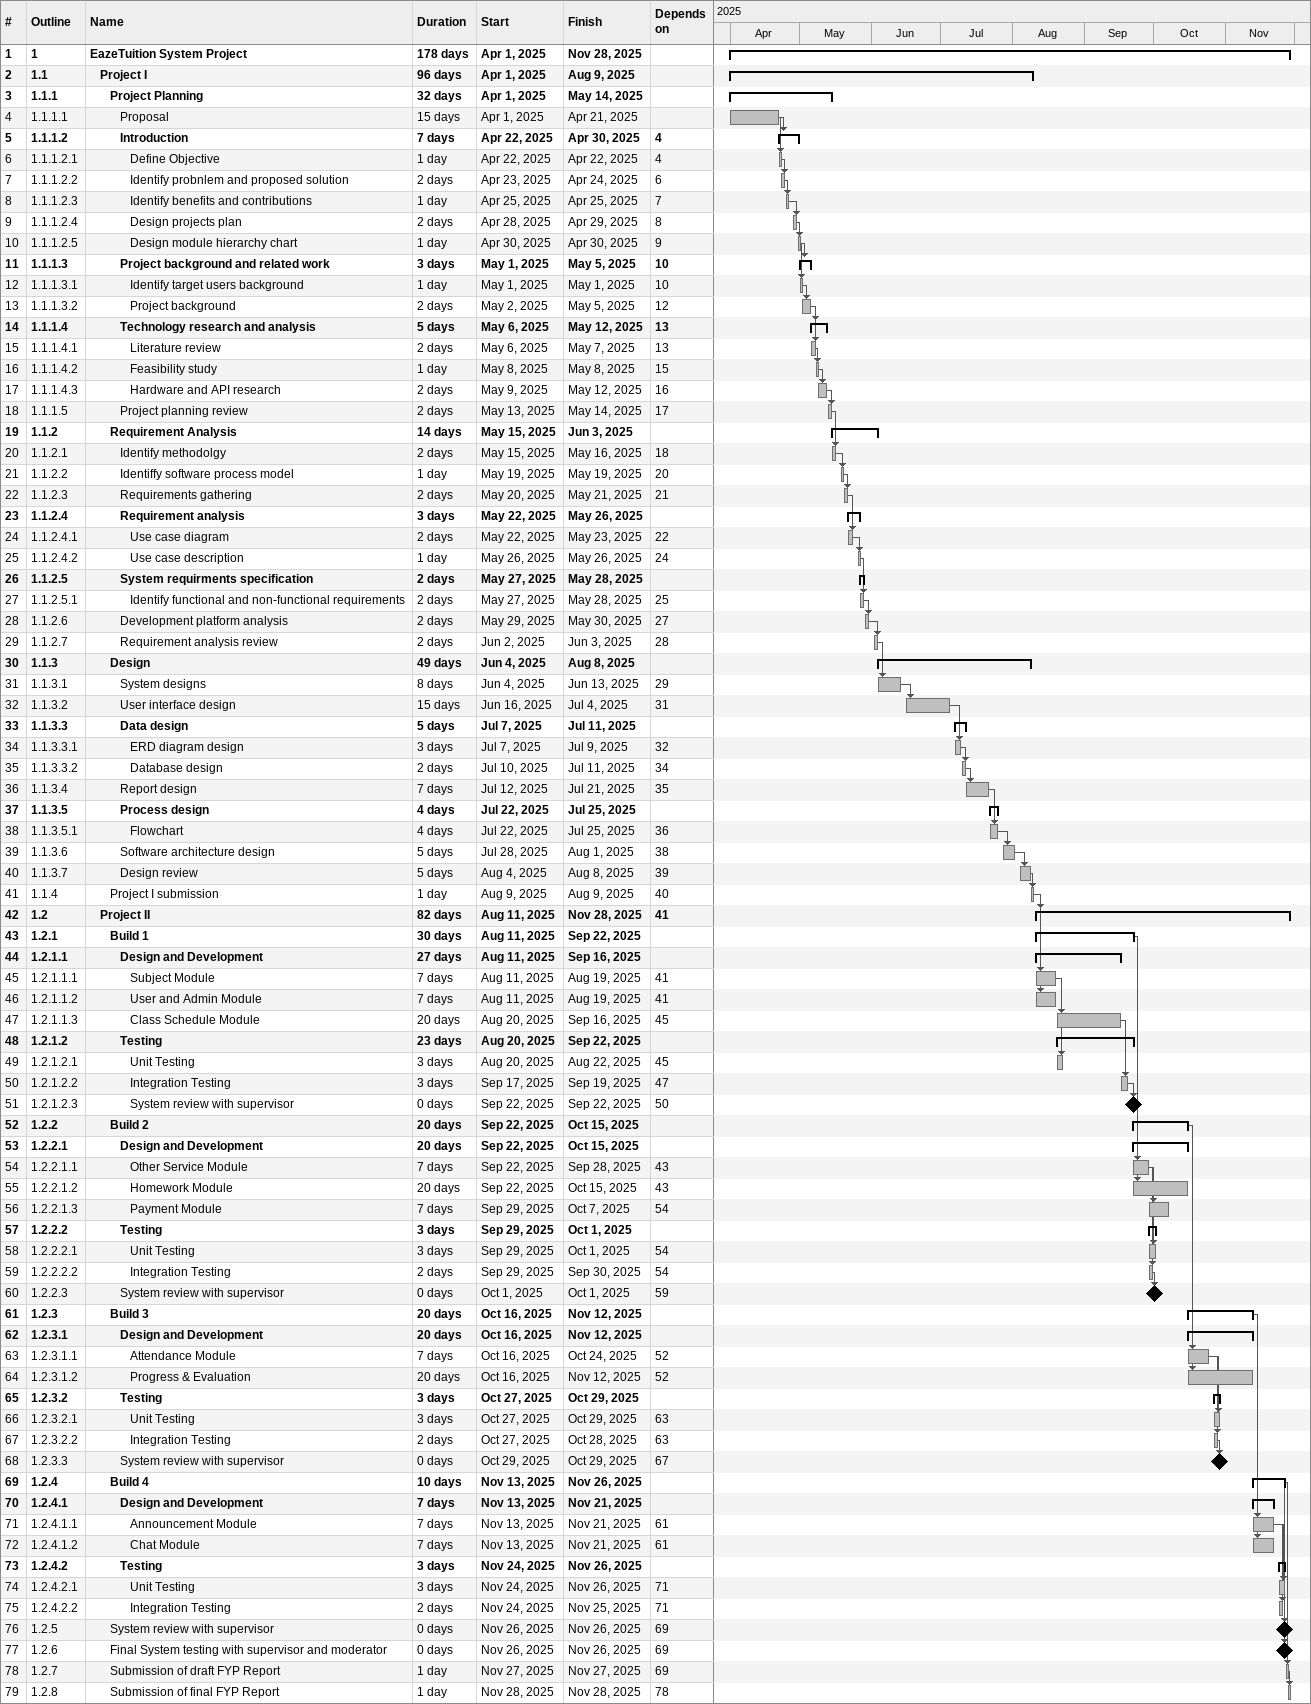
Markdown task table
| ID | WBS | Task | Duration | Start | Finish | Predecessors |
|---|---|---|---|---|---|---|
| 1 | 1 | **EazeTuition System Project** | 178d | 2025-04-01 | 2025-11-28 |  |
| 2 | 1.1 | **Project I** | 96d | 2025-04-01 | 2025-08-09 |  |
| 3 | 1.1.1 | **Project Planning** | 32d | 2025-04-01 | 2025-05-14 |  |
| 4 | 1.1.1.1 | Proposal | 15d | 2025-04-01 | 2025-04-21 |  |
| 5 | 1.1.1.2 | **Introduction** | 7d | 2025-04-22 | 2025-04-30 | 4 |
| 6 | 1.1.1.2.1 | Define Objective | 1d | 2025-04-22 | 2025-04-22 | 4 |
| 7 | 1.1.1.2.2 | Identify probnlem and proposed solution | 2d | 2025-04-23 | 2025-04-24 | 6 |
| 8 | 1.1.1.2.3 | Identify benefits and contributions | 1d | 2025-04-25 | 2025-04-25 | 7 |
| 9 | 1.1.1.2.4 | Design projects plan | 2d | 2025-04-28 | 2025-04-29 | 8 |
| 10 | 1.1.1.2.5 | Design module hierarchy chart | 1d | 2025-04-30 | 2025-04-30 | 9 |
| 11 | 1.1.1.3 | **Project background and related work** | 3d | 2025-05-01 | 2025-05-05 | 10 |
| 12 | 1.1.1.3.1 | Identify target users background | 1d | 2025-05-01 | 2025-05-01 | 10 |
| 13 | 1.1.1.3.2 | Project background | 2d | 2025-05-02 | 2025-05-05 | 12 |
| 14 | 1.1.1.4 | **Technology research and analysis** | 5d | 2025-05-06 | 2025-05-12 | 13 |
| 15 | 1.1.1.4.1 | Literature review | 2d | 2025-05-06 | 2025-05-07 | 13 |
| 16 | 1.1.1.4.2 | Feasibility study | 1d | 2025-05-08 | 2025-05-08 | 15 |
| 17 | 1.1.1.4.3 | Hardware and API research | 2d | 2025-05-09 | 2025-05-12 | 16 |
| 18 | 1.1.1.5 | Project planning review | 2d | 2025-05-13 | 2025-05-14 | 17 |
| 19 | 1.1.2 | **Requirement Analysis** | 14d | 2025-05-15 | 2025-06-03 |  |
| 20 | 1.1.2.1 | Identify methodolgy | 2d | 2025-05-15 | 2025-05-16 | 18 |
| 21 | 1.1.2.2 | Identiffy software process model | 1d | 2025-05-19 | 2025-05-19 | 20 |
| 22 | 1.1.2.3 | Requirements gathering | 2d | 2025-05-20 | 2025-05-21 | 21 |
| 23 | 1.1.2.4 | **Requirement analysis** | 3d | 2025-05-22 | 2025-05-26 |  |
| 24 | 1.1.2.4.1 | Use case diagram | 2d | 2025-05-22 | 2025-05-23 | 22 |
| 25 | 1.1.2.4.2 | Use case description | 1d | 2025-05-26 | 2025-05-26 | 24 |
| 26 | 1.1.2.5 | **System requirments specification** | 2d | 2025-05-27 | 2025-05-28 |  |
| 27 | 1.1.2.5.1 | Identify functional and non-functional requirements | 2d | 2025-05-27 | 2025-05-28 | 25 |
| 28 | 1.1.2.6 | Development platform analysis | 2d | 2025-05-29 | 2025-05-30 | 27 |
| 29 | 1.1.2.7 | Requirement analysis review | 2d | 2025-06-02 | 2025-06-03 | 28 |
| 30 | 1.1.3 | **Design** | 49d | 2025-06-04 | 2025-08-08 |  |
| 31 | 1.1.3.1 | System designs | 8d | 2025-06-04 | 2025-06-13 | 29 |
| 32 | 1.1.3.2 | User interface design | 15d | 2025-06-16 | 2025-07-04 | 31 |
| 33 | 1.1.3.3 | **Data design** | 5d | 2025-07-07 | 2025-07-11 |  |
| 34 | 1.1.3.3.1 | ERD diagram design | 3d | 2025-07-07 | 2025-07-09 | 32 |
| 35 | 1.1.3.3.2 | Database design | 2d | 2025-07-10 | 2025-07-11 | 34 |
| 36 | 1.1.3.4 | Report design | 7d | 2025-07-12 | 2025-07-21 | 35 |
| 37 | 1.1.3.5 | **Process design** | 4d | 2025-07-22 | 2025-07-25 |  |
| 38 | 1.1.3.5.1 | Flowchart | 4d | 2025-07-22 | 2025-07-25 | 36 |
| 39 | 1.1.3.6 | Software architecture design | 5d | 2025-07-28 | 2025-08-01 | 38 |
| 40 | 1.1.3.7 | Design review | 5d | 2025-08-04 | 2025-08-08 | 39 |
| 41 | 1.1.4 | Project I submission | 1d | 2025-08-09 | 2025-08-09 | 40 |
| 42 | 1.2 | **Project II** | 82d | 2025-08-11 | 2025-11-28 | 41 |
| 43 | 1.2.1 | **Build 1** | 30d | 2025-08-11 | 2025-09-22 |  |
| 44 | 1.2.1.1 | **Design and Development** | 27d | 2025-08-11 | 2025-09-16 |  |
| 45 | 1.2.1.1.1 | Subject Module | 7d | 2025-08-11 | 2025-08-19 | 41 |
| 46 | 1.2.1.1.2 | User and Admin Module | 7d | 2025-08-11 | 2025-08-19 | 41 |
| 47 | 1.2.1.1.3 | Class Schedule Module | 20d | 2025-08-20 | 2025-09-16 | 45 |
| 48 | 1.2.1.2 | **Testing** | 23d | 2025-08-20 | 2025-09-22 |  |
| 49 | 1.2.1.2.1 | Unit Testing | 3d | 2025-08-20 | 2025-08-22 | 45 |
| 50 | 1.2.1.2.2 | Integration Testing | 3d | 2025-09-17 | 2025-09-19 | 47 |
| 51 | 1.2.1.2.3 | System review with supervisor | 0d | 2025-09-22 | 2025-09-22 | 50 |
| 52 | 1.2.2 | **Build 2** | 20d | 2025-09-22 | 2025-10-15 |  |
| 53 | 1.2.2.1 | **Design and Development** | 20d | 2025-09-22 | 2025-10-15 |  |
| 54 | 1.2.2.1.1 | Other Service Module | 7d | 2025-09-22 | 2025-09-28 | 43 |
| 55 | 1.2.2.1.2 | Homework Module | 20d | 2025-09-22 | 2025-10-15 | 43 |
| 56 | 1.2.2.1.3 | Payment Module | 7d | 2025-09-29 | 2025-10-07 | 54 |
| 57 | 1.2.2.2 | **Testing** | 3d | 2025-09-29 | 2025-10-01 |  |
| 58 | 1.2.2.2.1 | Unit Testing | 3d | 2025-09-29 | 2025-10-01 | 54 |
| 59 | 1.2.2.2.2 | Integration Testing | 2d | 2025-09-29 | 2025-09-30 | 54 |
| 60 | 1.2.2.3 | System review with supervisor | 0d | 2025-10-01 | 2025-10-01 | 59 |
| 61 | 1.2.3 | **Build 3** | 20d | 2025-10-16 | 2025-11-12 |  |
| 62 | 1.2.3.1 | **Design and Development** | 20d | 2025-10-16 | 2025-11-12 |  |
| 63 | 1.2.3.1.1 | Attendance Module | 7d | 2025-10-16 | 2025-10-24 | 52 |
| 64 | 1.2.3.1.2 | Progress & Evaluation | 20d | 2025-10-16 | 2025-11-12 | 52 |
| 65 | 1.2.3.2 | **Testing** | 3d | 2025-10-27 | 2025-10-29 |  |
| 66 | 1.2.3.2.1 | Unit Testing | 3d | 2025-10-27 | 2025-10-29 | 63 |
| 67 | 1.2.3.2.2 | Integration Testing | 2d | 2025-10-27 | 2025-10-28 | 63 |
| 68 | 1.2.3.3 | System review with supervisor | 0d | 2025-10-29 | 2025-10-29 | 67 |
| 69 | 1.2.4 | **Build 4** | 10d | 2025-11-13 | 2025-11-26 |  |
| 70 | 1.2.4.1 | **Design and Development** | 7d | 2025-11-13 | 2025-11-21 |  |
| 71 | 1.2.4.1.1 | Announcement Module | 7d | 2025-11-13 | 2025-11-21 | 61 |
| 72 | 1.2.4.1.2 | Chat Module | 7d | 2025-11-13 | 2025-11-21 | 61 |
| 73 | 1.2.4.2 | **Testing** | 3d | 2025-11-24 | 2025-11-26 |  |
| 74 | 1.2.4.2.1 | Unit Testing | 3d | 2025-11-24 | 2025-11-26 | 71 |
| 75 | 1.2.4.2.2 | Integration Testing | 2d | 2025-11-24 | 2025-11-25 | 71 |
| 76 | 1.2.5 | System review with supervisor | 0d | 2025-11-26 | 2025-11-26 | 69 |
| 77 | 1.2.6 | Final System testing with supervisor and moderator | 0d | 2025-11-26 | 2025-11-26 | 69 |
| 78 | 1.2.7 | Submission of draft FYP Report | 1d | 2025-11-27 | 2025-11-27 | 69 |
| 79 | 1.2.8 | Submission of final FYP Report | 1d | 2025-11-28 | 2025-11-28 | 78 |
